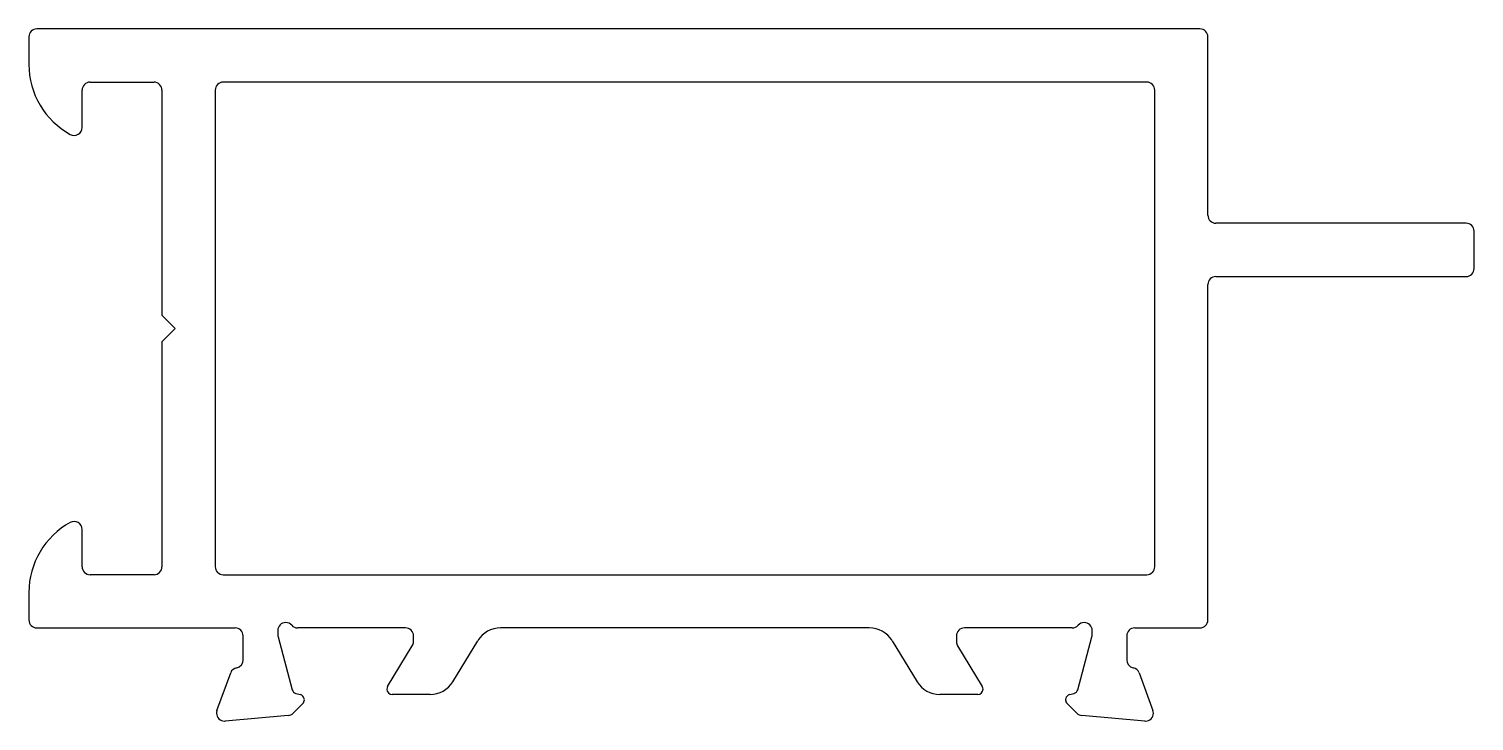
# Model space of a CAD drawing. Extents: x 794.1 to 848.4, y 563.5 to 589.5.
import ezdxf

# ---------------------------------------------------------------- set-up
doc = ezdxf.new("R2010")
doc.units = 0
doc.layers.get('0').update_dxf_attribs({"linetype": 'CONTINUOUS'})

msp = doc.modelspace()

# ---------------------------------------------------------------- linework, layer by layer
for p, q in [((794.057, 589.231), (794.057, 588.197)), ((838.057, 589.531), (794.357, 589.531)), ((838.357, 582.531), (838.357, 589.231)), ((796.357, 587.531), (798.757, 587.531)), ((796.057, 585.831), (796.057, 587.231)), ((799.057, 587.231), (799.057, 578.781)), ((848.057, 582.231), (838.657, 582.231)), ((848.357, 580.531), (848.357, 581.931)), ((838.357, 567.331), (838.357, 579.931)), ((838.657, 580.231), (848.057, 580.231)), ((799.057, 578.781), (799.557, 578.281)), ((799.557, 578.281), (799.057, 577.781)), ((799.057, 577.781), (799.057, 569.331)), ((796.057, 569.331), (796.057, 570.731)), ((798.757, 569.031), (796.357, 569.031)), ((794.057, 568.365), (794.057, 567.331)), ((794.357, 567.031), (801.807, 567.031)), ((803.407, 566.933), (803.407, 566.772)), ((808.207, 567.033), (804.154, 567.033)), ((825.633, 567.033), (811.78, 567.033)), ((833.259, 567.033), (829.207, 567.033)), ((834.007, 566.772), (834.007, 566.933)), ((835.607, 567.031), (838.057, 567.031)), ((802.107, 565.833), (802.107, 566.731)), ((803.417, 566.694), (803.948, 564.712)), ((807.536, 564.837), (808.463, 566.355)), ((808.507, 566.512), (808.507, 566.733)), ((809.986, 565.012), (810.927, 566.553)), ((826.487, 566.553), (827.428, 565.012)), ((828.907, 566.733), (828.907, 566.512)), ((828.951, 566.355), (829.877, 564.837)), ((833.465, 564.712), (833.996, 566.694)), ((835.307, 566.731), (835.307, 565.833)), ((801.124, 563.933), (801.638, 565.346)), ((835.775, 565.346), (836.289, 563.933)), ((804.348, 564.191), (803.984, 563.827)), ((804.089, 564.571), (804.258, 564.526)), ((809.132, 564.533), (807.707, 564.533)), ((829.707, 564.533), (828.281, 564.533)), ((833.429, 563.827), (833.065, 564.191)), ((833.155, 564.526), (833.324, 564.571)), ((803.798, 563.741), (801.433, 563.534)), ((835.981, 563.534), (833.615, 563.741))]:
    msp.add_line(p, q)
at = {"color": 0, "linetype": 'BYBLOCK'}
for p, q in [((836.057, 587.531), (801.357, 587.531)), ((801.057, 587.231), (801.057, 569.331)), ((836.357, 569.331), (836.357, 587.231)), ((801.357, 569.031), (836.057, 569.031))]:
    msp.add_line(p, q, dxfattribs=at)
for centre, radius, start, end in [((794.357, 589.231), 0.3, 90, 180), ((838.057, 589.231), 0.3, 0, 90), ((797.057, 588.197), 3, 180, 241.2178), ((796.357, 587.231), 0.3, 90, 180), ((798.757, 587.231), 0.3, 0, 90), ((795.757, 585.831), 0.3, 241.2178, 0), ((838.657, 582.531), 0.3, 180, 270), ((848.057, 581.931), 0.3, 0, 90), ((848.057, 580.531), 0.3, 270, 0), ((838.657, 579.931), 0.3, 90, 180), ((797.057, 568.365), 3, 118.7822, 180), ((795.757, 570.731), 0.3, 0, 118.7822), ((796.357, 569.331), 0.3, 180, 270), ((798.757, 569.331), 0.3, 270, 0), ((794.357, 567.331), 0.3, 180, 270), ((801.807, 566.731), 0.3, 0, 90), ((803.707, 566.933), 0.3, 90, 180), ((803.707, 566.933), 0.3, 41.8103, 90), ((804.154, 567.333), 0.3, 221.8103, 270), ((808.207, 566.733), 0.3, 360, 90), ((811.78, 566.033), 1, 90, 148.6045), ((825.633, 566.033), 1, 31.3955, 90), ((829.206, 566.733), 0.299, 89.9014, 180.0986), ((833.259, 567.333), 0.3, 270, 318.1897), ((833.707, 566.933), 0.3, 90, 138.1897), ((833.707, 566.933), 0.3, 360, 90), ((835.607, 566.731), 0.3, 90, 180), ((838.057, 567.331), 0.3, 270, 0), ((803.707, 566.772), 0.3, 180, 195), ((808.207, 566.512), 0.3, 328.6045, 360), ((829.207, 566.512), 0.3, 180, 211.3955), ((833.707, 566.772), 0.3, 345, 360), ((801.807, 565.833), 0.3, 280.9043, 0), ((835.607, 565.833), 0.3, 180, 259.0957), ((801.92, 565.243), 0.3, 100.9043, 160), ((835.493, 565.243), 0.3, 20, 79.0957), ((807.707, 564.733), 0.2, 148.6045, 180), ((807.707, 564.733), 0.2, 180, 270), ((809.132, 565.533), 1, 270, 328.6045), ((828.281, 565.533), 1, 211.3955, 270), ((829.707, 564.733), 0.2, 270, 360), ((829.707, 564.733), 0.2, 0, 31.3955), ((804.141, 564.764), 0.2, 195, 255), ((804.207, 564.333), 0.2, 15, 75), ((804.207, 564.333), 0.2, 315, 0), ((804.207, 564.333), 0.2, 360, 15), ((833.207, 564.333), 0.2, 165, 180), ((833.207, 564.333), 0.2, 180, 225), ((833.207, 564.333), 0.2, 105, 165), ((833.272, 564.764), 0.2, 285, 345), ((801.388, 563.836), 0.281, 159.7197, 180.664), ((801.407, 563.833), 0.3, 180, 270), ((803.772, 564.039), 0.3, 275, 315), ((833.641, 564.039), 0.3, 225, 265), ((836.007, 563.833), 0.3, 270, 360), ((836.025, 563.836), 0.281, 359.336, 20.2803), ((801.407, 563.833), 0.3, 270, 275), ((836.007, 563.833), 0.3, 265, 270)]:
    msp.add_arc(centre, radius, start, end)
for centre, start, end in [((801.357, 587.231), 90, 180), ((836.057, 587.231), 0, 90), ((801.357, 569.331), 180, 270), ((836.057, 569.331), 270, 0)]:
    msp.add_arc(centre, 0.3, start, end, dxfattribs=at)

doc.saveas('drawing.dxf')
